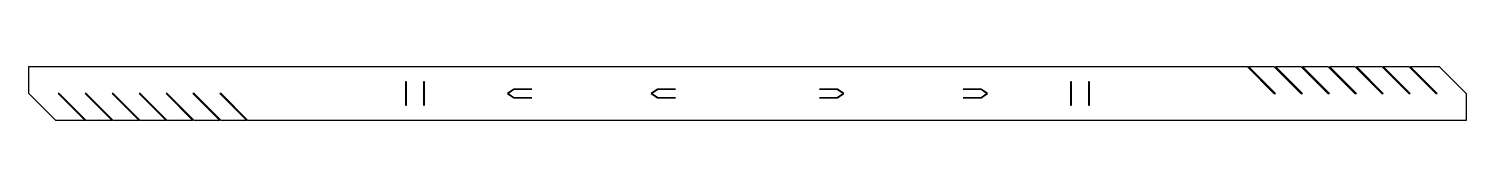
# Model space of a CAD drawing. Header units: millimetres. Extents: x -400 to 400, y -15 to 15.
import ezdxf

# ---------------------------------------------------------------- set-up
doc = ezdxf.new("R2010")
doc.units = ezdxf.units.MM
doc.layers.get('0').update_dxf_attribs({"linetype": 'CONTINUOUS'})

msp = doc.modelspace()

# ---------------------------------------------------------------- linework, layer by layer
for points in [[(-353.6, -15), (-368, -15), (-383, 0), (-383.6, 0), (-368.6, -15), (-385, -15), (-400, 0), (-400, 15), (278, 15), (293, 0), (293.85, 0), (278.85, 15), (293, 15), (308, 0), (308.85, 0), (293.85, 15), (308, 15), (323, 0), (323.85, 0), (308.85, 15), (323, 15), (338, 0), (338.85, 0), (323.85, 15), (338, 15), (353, 0), (353.85, 0), (338.85, 15), (353, 15), (368, 0), (368.85, 0), (353.85, 15), (368, 15), (383, 0), (383.85, 0), (368.85, 15), (385, 15), (400, 0), (400, -15), (-278, -15), (-293, 0), (-293.6, 0), (-278.6, -15), (-293, -15), (-308, 0), (-308.6, 0), (-293.6, -15), (-308, -15), (-323, 0), (-323.6, 0), (-308.6, -15), (-323, -15), (-338, 0), (-338.6, 0), (-323.6, -15), (-338, -15), (-353, 0), (-353.6, 0), (-338.6, -15), (-353, -15), (-368, 0), (-368.6, 0)], [(-189.7, 6.5), (-190.3, 6.5), (-190.3, -6.5), (-189.7, -6.5)], [(-179.7, 6.5), (-180.3, 6.5), (-180.3, -6.5), (-179.7, -6.5)], [(-120, -2.4), (-129.97, -2.4), (-133.4, 0), (-129.97, 2.4), (-120, 2.4), (-120, 2.5), (-130, 2.5), (-133.57, 0), (-130, -2.5), (-120, -2.5)], [(-40, -2.4), (-49.97, -2.4), (-53.4, 0), (-49.97, 2.4), (-40, 2.4), (-40, 2.5), (-50, 2.5), (-53.57, 0), (-50, -2.5), (-40, -2.5)], [(49.97, -2.4), (40, -2.4), (40, -2.5), (50, -2.5), (53.57, 0), (50, 2.5), (40, 2.5), (40, 2.4), (49.97, 2.4), (53.4, 0)], [(129.97, -2.4), (120, -2.4), (120, -2.5), (130, -2.5), (133.57, 0), (130, 2.5), (120, 2.5), (120, 2.4), (129.97, 2.4), (133.4, 0)], [(179.7, 6.5), (179.7, -6.5), (180.3, -6.5), (180.3, 6.5)], [(189.7, 6.5), (189.7, -6.5), (190.3, -6.5), (190.3, 6.5)]]:
    msp.add_lwpolyline(points, close=True)

doc.saveas('drawing.dxf')
